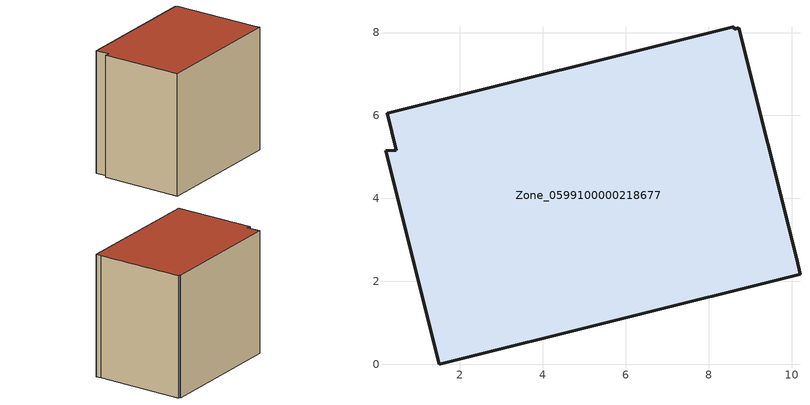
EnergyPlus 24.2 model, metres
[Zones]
Zone_0599100000218677
 floor ground (C_G): 1.5,0 0.21,5.15 0.46,5.16 0.25,6.05 8.6,8.14 8.62,8.07 8.72,8.12 10.12,2.54 10.2,2.18 z0
 wall outside (C_F): 8.62,8.07 8.6,8.14 0.25,6.05 0.46,5.16 0.21,5.15 1.5,0 10.2,2.18 10.12,2.54 8.72,8.12 8.62,8.07 z0:8.09
 roof outside (C_R): 0.21,5.15 1.5,0 10.2,2.18 10.12,2.54 8.72,8.12 8.62,8.07 8.6,8.14 0.25,6.05 0.46,5.16 z8.09
[BUILDING]
Pand.0599100000218677: North Axis=0; Terrain=City; Loads Convergence Tolerance Value=0.04; Temperature Convergence Tolerance Value=0.4; Solar Distribution=FullExterior; Maximum Number of Warmup Days=25; Minimum Number of Warmup Days=1
[Site:Location]
Rotterdam.The.Hague.AP_ZH_NLD Design_Conditions: Latitude=51.96; Longitude=4.45; Time Zone=1; Elevation=-4.5
[SITE:GROUNDTEMPERATURE:BUILDINGSURFACE]
18, 18, 18, 18, 18, 18, 18, 18, 18, 18, 18, 18
[MATERIAL] Thermal Absorptance=0.9; Solar Absorptance=0.7; Visible Absorptance=0.7
Name | Roughness | Thickness | Conductivity | Density | Specific Heat
G.TC.1965-1974 | MediumSmooth | 0.15 | 0.882353 | 540 | 1210
F.TC.1965-1974 | Rough | 0.3 | 0.697674 | 1920 | 840
R.TC.1965-1974 | MediumRough | 0.2 | 0.232558 | 1500 | 1000
[CONSTRUCTION]
C_G: G.TC.1965-1974
C_F: F.TC.1965-1974
C_R: R.TC.1965-1974
[ZONE]
Zone_0599100000218677: Type=1; Multiplier=1; Ceiling Height=Autocalculate; Volume=Autocalculate; Floor Area=autocalculate; Part of Total Floor Area=Yes
[ZONEINFILTRATION:DESIGNFLOWRATE]
Infil_Zone_0599100000218677: Zone or ZoneList or Space or SpaceList=Zone_0599100000218677; Schedule=AlwaysOn; Design Flow Rate Calculation Method=Flow/Area; Flow Rate per Floor Area=0.003; Constant Term Coefficient=1; Temperature Term Coefficient=0; Velocity Term Coefficient=0; Velocity Squared Term Coefficient=0
[HVACTEMPLATE:ZONE:IDEALLOADSAIRSYSTEM]
Zone_0599100000218677: Maximum Heating Supply Air Temperature=50; Minimum Cooling Supply Air Temperature=13; Maximum Heating Supply Air Humidity Ratio=0.0156; Minimum Cooling Supply Air Humidity Ratio=0.0077; Heating Limit=NoLimit; Cooling Limit=NoLimit; Dehumidification Control Type=ConstantSensibleHeatRatio; Cooling Sensible Heat Ratio=0.7; Dehumidification Setpoint=60; Humidification Control Type=None; Humidification Setpoint=30; Outdoor Air Method=None; Outdoor Air Flow Rate per Person=0.00944; Outdoor Air Flow Rate per Zone Floor Area=0; Outdoor Air Flow Rate per Zone=0; Demand Controlled Ventilation Type=None; Outdoor Air Economizer Type=NoEconomizer; Heat Recovery Type=None; Sensible Heat Recovery Effectiveness=0.7; Latent Heat Recovery Effectiveness=0.65
[ZONECONTROL:THERMOSTAT]
ThermostatControl_Zone_0599100000218677: Zone or ZoneList=Zone_0599100000218677; Control Type Schedule=DualSetpointControlType; Control 1=Thermostat_Zone_0599100000218677; Temperature Difference Between Cutout And Setpoint=0
[THERMOSTATSETPOINT:DUALSETPOINT]
Thermostat_Zone_0599100000218677: Heating Setpoint Temperature Schedule=HeatingSetpoint_Zone_0599100000218677; Cooling Setpoint Temperature Schedule=CoolingSetpoint_Zone_0599100000218677
[SCHEDULE:COMPACT]
HeatingSetpoint_Zone_0599100000218677: Through: 12/31, For: AllDays, Until: 24:00, 21
CoolingSetpoint_Zone_0599100000218677: Through: 12/31, For: AllDays, Until: 24:00, 24
DualSetpointControlType: Through: 12/31, For: AllDays, Until: 24:00, 4
AlwaysOn: Through: 12/31, For: AllDays, Until: 24:00, 1
